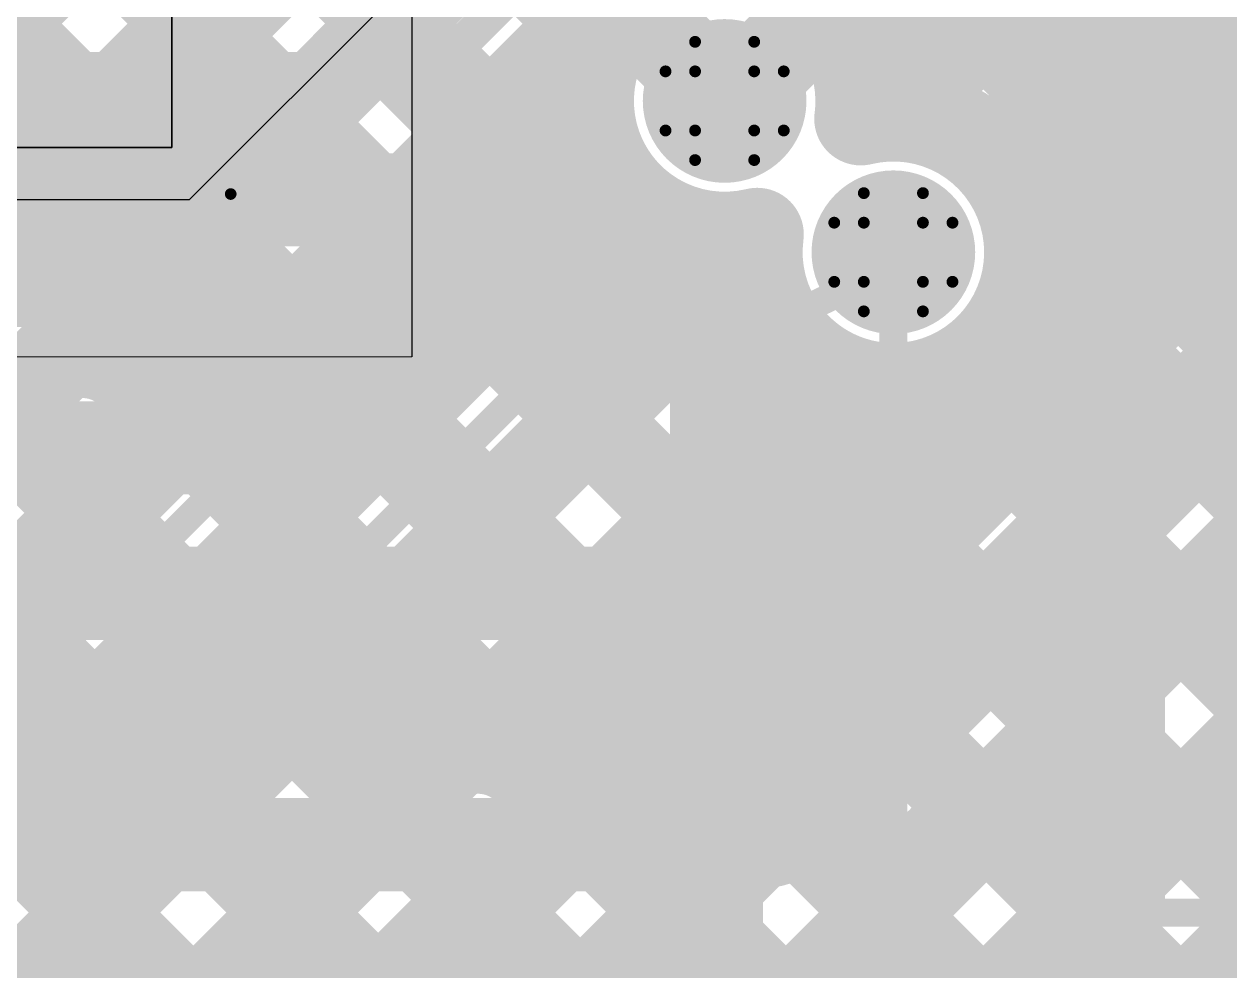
# Model space of a CAD drawing. Header units: millimetres. Extents: x 13 to 259, y -2 to 326.
# Drawn here: x 118.92 to 124.1, y 92.66 to 96.73 of the extents above; entities that cross this region are included whole.
import ezdxf

# ---------------------------------------------------------------- set-up
doc = ezdxf.new("R2010")
doc.units = ezdxf.units.MM
for name, color, linetype in [('BottomLayer', 5, 'Continuous'), ('BottomSolder', 6, 'Continuous'), ('ConnectLayer', 7, 'Continuous'), ('DrillDrawing', 1, 'Continuous'), ('Mechanical15', 56, 'Continuous'), ('MidLayer1', 16, 'Continuous'), ('MidLayer2', 76, 'Continuous'), ('MidLayer3', 90, 'Continuous'), ('MidLayer4', 156, 'Continuous'), ('MidLayer5', 130, 'Continuous'), ('MidLayer6', 216, 'Continuous'), ('MultiLayer', 9, 'Continuous'), ('TopLayer', 1, 'Continuous'), ('TopSolder', 216, 'Continuous')]:
    doc.layers.add(name, color=color, linetype=linetype)

# ---------------------------------------------------------------- blocks, each defined once
blk = doc.blocks.new('BGA144C80P12X12_1000X1000X170_150')
at = {"layer": 'Mechanical15', "const_width": 0.05}
for points in [[(6, 6), (-6, 6)], [(6, -6), (6, 6)]]:
    blk.add_lwpolyline(points, dxfattribs=at)
at = {"layer": 'Mechanical15', "const_width": 0.025}
blk.add_lwpolyline([(5.9875, 6, 1), (6.0125, 6, 1)], format="xyb", close=True, dxfattribs=at)
blk.add_lwpolyline([(5.9875, 6, 1), (6.0125, 6, 1)], format="xyb", close=True, dxfattribs=at)

msp = doc.modelspace()

# ---------------------------------------------------------------- linework, layer by layer
at = {"layer": 'BottomLayer', "const_width": 0.25}
for points in [[(121.8, 96.4, 1), (122.05, 96.4, 1)], [(122.525, 95.75, 1), (122.775, 95.75, 1)]]:
    msp.add_lwpolyline(points, format="xyb", close=True, dxfattribs=at)
at = {"layer": 'BottomSolder', "const_width": 0.3516}
for points in [[(121.7492, 96.4, 1), (122.1008, 96.4, 1)], [(122.4742, 95.75, 1), (122.8258, 95.75, 1)]]:
    msp.add_lwpolyline(points, format="xyb", close=True, dxfattribs=at)
at = {"layer": 'ConnectLayer'}
for p, q in [((119.55, 96.2), (119.55, 107.735)), ((120.5809, 104.4774), (120.5809, 95.3003)), ((120.725, 97.075), (119.625, 95.975)), ((108, 96.2), (119.55, 96.2)), ((119.625, 95.975), (115.3153, 95.975)), ((120.5809, 95.3003), (117.5177, 95.2998))]:
    msp.add_line(p, q, dxfattribs=at)
at = {"layer": 'ConnectLayer', "const_width": 0.4}
for points in [[(102.1605, 79.2502), (131.7888, 108.8785)], [(102.1605, 79.2502), (131.7888, 108.8785)], [(102.1717, 78.4129), (131.6469, 107.8881)], [(102.1717, 78.4129), (131.6469, 107.8881)], [(122.6443, 96.34), (131.6478, 105.3435)], [(122.6443, 96.34), (131.6478, 105.3435)], [(123.174, 96.0212), (132.054, 104.9011)], [(123.174, 96.0212), (132.054, 104.9011)], [(105.6198, 77.6184), (131.7941, 103.7927)], [(105.6198, 77.6184), (131.7941, 103.7927)], [(99.7316, 70.8816), (132.5598, 103.7099)], [(99.7316, 70.8816), (132.5598, 103.7099)], [(107.5867, 77.8882), (133.3283, 103.6298)], [(107.5867, 77.8882), (133.3283, 103.6298)], [(119.7338, 95.975), (125.47, 101.7113)], [(119.5775, 101.0394), (131.6356, 88.9813)], [(119.5775, 101.0394), (131.6356, 88.9813)], [(102.4287, 77.8214), (124.7282, 100.1209)], [(102.4287, 77.8214), (124.7282, 100.1209)], [(120.5823, 95.975), (124.7281, 100.1209)], [(122.3062, 96.8504), (125.3641, 99.9083)], [(122.3062, 96.8504), (125.3641, 99.9083)], [(122.3062, 96.8504), (125.3641, 99.9083)], [(120.5788, 99.1895), (126.9715, 92.7969)], [(120.5788, 99.1895), (126.9715, 92.7969)], [(121.4875, 99.1294), (124.0484, 96.5685)], [(122.6443, 96.34), (125.47, 99.1657)], [(116.3832, 98.2941), (125.4107, 89.2666)], [(116.3832, 98.2941), (125.4107, 89.2666)], [(123.174, 96.0212), (125.47, 98.3172)], [(112.0485, 82.35), (127.9435, 98.245)], [(121.4874, 98.281), (123.6241, 96.1442)], [(123.4549, 95.975), (125.47, 97.9902)], [(115.9887, 97.8401), (124.9994, 88.8294)], [(115.9887, 97.8401), (124.9994, 88.8294)], [(119.3673, 97.8556), (125.1445, 92.0784)], [(119.3673, 97.8556), (125.1445, 92.0784)], [(119.625, 97.7695), (119.625, 95.975)], [(120.3332, 97.7381), (121.4007, 96.6706)], [(120.3333, 97.7381), (121.4008, 96.6706)], [(120.3333, 97.7381), (121.4008, 96.6706)], [(117.6344, 95.5727), (119.7516, 97.6899)], [(117.6344, 95.5727), (119.7516, 97.6899)], [(119.625, 96.7148), (120.6174, 97.7071)], [(118.7926, 97.5818), (145.1387, 71.2357)], [(118.7926, 97.5818), (145.1387, 71.2357)], [(119.625, 97.5977), (121.2478, 95.975)], [(122.3714, 93.3642), (126.3909, 97.3837)], [(118.4579, 97.068), (137.4218, 78.1041)], [(118.4579, 97.068), (137.4218, 78.1041)], [(119.625, 96.7492), (120.3992, 95.975)], [(114.7732, 96.51), (135.1583, 76.1249)], [(114.7732, 96.51), (135.1583, 76.1249)], [(122.515, 96.4048), (122.5836, 96.3363)], [(122.515, 96.4048), (122.5836, 96.3363)], [(122.515, 96.4048), (122.5836, 96.3363)], [(121.0976, 95.9516), (121.3639, 96.2178)], [(117.8569, 96.12), (120.0082, 96.12)], [(118.5573, 96.12), (118.9373, 95.74)], [(118.6503, 95.74), (119.0303, 96.12)], [(119.4058, 96.12), (119.707, 95.8188)], [(119.4988, 95.74), (119.8788, 96.12)], [(119.6281, 95.74), (120.0082, 96.12)], [(123.3442, 96.16), (124.3851, 95.1191)], [(103.1468, 77.6909), (121.4747, 96.0189)], [(103.1468, 77.6909), (121.4747, 96.0189)], [(116.1158, 90.66), (121.4747, 96.0189)], [(121.1845, 96.0384), (121.89, 95.3328)], [(119.625, 95.975), (121.5158, 95.975)], [(123.1955, 95.975), (123.4549, 95.975)], [(120.0935, 95.0316), (120.9042, 95.8422)], [(98.6542, 72.3498), (122.0601, 95.7557)], [(98.6542, 72.3498), (122.0601, 95.7557)], [(108.0822, 77.5352), (126.3353, 95.7883)], [(108.0822, 77.5352), (126.3353, 95.7883)], [(112.897, 82.35), (126.3353, 95.7883)], [(121.89, 92.44), (121.89, 95.75)], [(121.9043, 95.6), (122.0601, 95.7557)], [(123.41, 95.4086), (123.7528, 95.7514)], [(123.41, 92.44), (123.41, 95.75)], [(117.4882, 95.74), (119.6281, 95.74)], [(120.7181, 95.6562), (121.89, 94.4843)], [(123.2363, 95.6835), (126.2947, 92.6252)], [(123.2363, 95.6835), (126.2947, 92.6252)], [(117.5975, 95.6284), (119.211, 95.6284)], [(118.2004, 95.6284), (119.5438, 94.285)], [(119.049, 95.6284), (120.3923, 94.285)], [(116.9644, 90.66), (121.89, 95.5857)], [(118.0438, 94.285), (119.3015, 95.5427)], [(120.5894, 94.285), (121.8908, 95.5865)], [(123.41, 95.5098), (125.3771, 93.5427)], [(121.7394, 95.4835), (122.3514, 94.8715)], [(118.8923, 94.285), (120.0423, 95.435)], [(119.625, 95.435), (121.5158, 95.435)], [(119.7408, 94.285), (120.8908, 95.435)], [(120.0908, 95.435), (121.2408, 94.285)], [(120.9393, 95.435), (121.9271, 94.4472)], [(123.41, 94.5601), (124.1771, 95.3272)], [(117.715, 95.2653), (131.6351, 81.3451)], [(117.715, 95.2653), (131.6351, 81.3451)], [(120.2939, 95.232), (121.89, 93.6358)], [(105.0365, 77.8836), (122.3789, 95.226)], [(105.0365, 77.8836), (122.3789, 95.226)], [(121.4379, 94.285), (122.3789, 95.226)], [(122.8692, 95.2022), (125.9123, 92.1591)], [(122.8692, 95.2022), (125.9123, 92.1591)], [(121.7649, 94.285), (122.64, 95.1601)], [(102.6386, 71.2431), (126.4562, 95.0607)], [(102.6386, 71.2431), (126.4562, 95.0607)], [(113.7455, 82.35), (126.4562, 95.0607)], [(116.3384, 94.9448), (120.5643, 90.7189)], [(123.3782, 91.9827), (126.3555, 94.96)], [(123.41, 93.7116), (124.6678, 94.9694)], [(123.41, 92.8631), (125.507, 94.96)], [(123.9635, 94.9563), (126.2947, 92.6252)], [(115.2673, 90.66), (119.5173, 94.91)], [(117.5886, 94.91), (119.8, 94.91)], [(118.0702, 94.91), (121.5653, 91.415)], [(118.9188, 94.91), (121.8336, 91.9952)], [(119.7673, 94.91), (121.89, 92.7873)], [(117.3859, 94.7458), (133.006, 79.1257)], [(117.3859, 94.7458), (133.006, 79.1257)], [(117.3859, 94.7458), (121.142, 90.9897)], [(117.8129, 90.66), (121.89, 94.7372)], [(123.41, 94.6614), (124.9529, 93.1185)], [(123.5393, 94.532), (125.9119, 92.1594)], [(114.9547, 94.285), (121.7649, 94.285)], [(123.115, 94.1078), (125.1444, 92.0783)], [(118.6614, 90.66), (121.89, 93.8886)], [(123.41, 93.8128), (124.5286, 92.6943)], [(122.6907, 93.6835), (128.0996, 88.2746)], [(122.2521, 93.2737), (127.6754, 87.8504)], [(111.1999, 82.35), (122.0596, 93.2097)], [(108.6543, 82.35), (119.5094, 93.205)], [(109.5029, 82.35), (120.3579, 93.205)], [(110.3514, 82.35), (121.2064, 93.205)], [(114.705, 93.205), (121.9886, 93.205)], [(118.0781, 93.205), (125.5541, 85.729)], [(118.9266, 93.205), (125.9783, 86.1533)], [(119.7752, 93.205), (126.4026, 86.5776)], [(120.6237, 93.205), (124.9994, 88.8293)], [(121.4722, 93.205), (125.4106, 89.2666)], [(119.5099, 90.66), (121.89, 93.0401)], [(123.41, 92.9643), (124.1044, 92.27)]]:
    msp.add_lwpolyline(points, dxfattribs=at)
for points in [[(122.0651, 95.8269, -2.893107), (122.515, 96.4)], [(122.0651, 95.8269, -2.893107), (122.515, 96.4)], [(121.5158, 95.975, -1.51202), (122.515, 96.4)], [(122.515, 96.4, -0.032672), (122.51, 96.3231)], [(122.515, 96.4, -0.032672), (122.51, 96.3231)], [(122.515, 96.4, -0.032672), (122.51, 96.3231)], [(122.51, 96.3231, -0.486272), (123.24, 95.75)], [(122.51, 96.3231, -0.486272), (123.24, 95.75)], [(122.51, 96.3231, -0.370464), (123.1955, 95.975)], [(121.8925, 95.8109, -0.309783), (121.3639, 96.2178)], [(123.29, 96.16, -0.143424), (123.41, 95.75)], [(121.0976, 95.9516, -0.136364), (120.9042, 95.8422)], [(121.0976, 95.9516, -0.136364), (120.9042, 95.8422)], [(122.0331, 95.82, -0.331283), (121.5158, 95.435)], [(122.0331, 95.82, -0.331283), (121.5158, 95.435)], [(123.24, 95.75, -1.067551), (122.0651, 95.8269)], [(123.24, 95.75, -1.067551), (122.0651, 95.8269)], [(122.64, 95.1601, -0.447876), (122.0651, 95.8269)], [(119.625, 95.435, -0.221977), (119.211, 95.6284)], [(119.625, 95.435, -0.221977), (119.211, 95.6284)], [(120.0935, 95.0316, -0.198912), (119.8, 94.91)], [(120.0935, 95.0316, -0.198912), (119.8, 94.91)], [(122.3714, 93.3642, -0.199574), (121.9886, 93.205)], [(122.3704, 93.3632, -0.198912), (121.9886, 93.205)]]:
    msp.add_lwpolyline(points, format="xyb", dxfattribs=at)
at = {"layer": 'ConnectLayer', "const_width": 0.2}
for points in [[(122.2062, 96.8504, 1), (122.4062, 96.8504, 1)], [(122.2062, 96.8504, 1), (122.4062, 96.8504, 1)], [(122.2062, 96.8504, 1), (122.4062, 96.8504, 1)], [(119.525, 96.7492, 1), (119.725, 96.7492, 1)], [(119.525, 96.7148, 1), (119.725, 96.7148, 1)], [(121.3007, 96.6706, 1), (121.5007, 96.6706, 1)], [(121.3008, 96.6706, 1), (121.5008, 96.6706, 1)], [(121.3008, 96.6706, 1), (121.5008, 96.6706, 1)], [(123.9484, 96.5685, 1), (124.1484, 96.5685, 1)], [(122.415, 96.4048, 1), (122.615, 96.4048, 1)], [(122.415, 96.4048, 1), (122.615, 96.4048, 1)], [(122.415, 96.4048, 1), (122.615, 96.4048, 1)], [(122.415, 96.4, 1), (122.615, 96.4, 1)], [(122.415, 96.4, 1), (122.615, 96.4, 1)], [(122.415, 96.4, 1), (122.615, 96.4, 1)], [(122.415, 96.4, 1), (122.615, 96.4, 1)], [(122.415, 96.4, 1), (122.615, 96.4, 1)], [(122.415, 96.4, 1), (122.615, 96.4, 1)], [(122.41, 96.3231, 1), (122.61, 96.3231, 1)], [(122.41, 96.3231, 1), (122.61, 96.3231, 1)], [(122.41, 96.3231, 1), (122.61, 96.3231, 1)], [(122.41, 96.3231, 1), (122.61, 96.3231, 1)], [(122.41, 96.3231, 1), (122.61, 96.3231, 1)], [(122.41, 96.3231, 1), (122.61, 96.3231, 1)], [(122.4836, 96.3363, 1), (122.6836, 96.3363, 1)], [(122.4836, 96.3363, 1), (122.6836, 96.3363, 1)], [(122.4836, 96.3363, 1), (122.6836, 96.3363, 1)], [(122.5443, 96.34, 1), (122.7443, 96.34, 1)], [(122.5443, 96.34, 1), (122.7443, 96.34, 1)], [(122.5443, 96.34, 1), (122.7443, 96.34, 1)], [(121.2639, 96.2178, 1), (121.4639, 96.2178, 1)], [(121.2639, 96.2178, 1), (121.4639, 96.2178, 1)], [(118.9303, 96.12, 1), (119.1303, 96.12, 1)], [(119.3058, 96.12, 1), (119.5058, 96.12, 1)], [(119.7788, 96.12, 1), (119.9788, 96.12, 1)], [(119.9082, 96.12, 1), (120.1082, 96.12, 1)], [(119.9082, 96.12, 1), (120.1082, 96.12, 1)], [(123.19, 96.16, 1), (123.39, 96.16, 1)], [(123.2442, 96.16, 1), (123.4442, 96.16, 1)], [(123.5241, 96.1442, 1), (123.7241, 96.1442, 1)], [(121.0845, 96.0384, 1), (121.2845, 96.0384, 1)], [(121.3747, 96.0189, 1), (121.5747, 96.0189, 1)], [(121.3747, 96.0189, 1), (121.5747, 96.0189, 1)], [(121.3747, 96.0189, 1), (121.5747, 96.0189, 1)], [(123.074, 96.0212, 1), (123.274, 96.0212, 1)], [(123.074, 96.0212, 1), (123.274, 96.0212, 1)], [(123.074, 96.0212, 1), (123.274, 96.0212, 1)], [(119.525, 95.975, 1), (119.725, 95.975, 1)], [(119.525, 95.975, 1), (119.725, 95.975, 1)], [(119.6338, 95.975, 1), (119.8338, 95.975, 1)], [(120.2992, 95.975, 1), (120.4992, 95.975, 1)], [(120.4823, 95.975, 1), (120.6823, 95.975, 1)], [(121.1478, 95.975, 1), (121.3478, 95.975, 1)], [(121.4158, 95.975, 1), (121.6158, 95.975, 1)], [(121.4158, 95.975, 1), (121.6158, 95.975, 1)], [(123.0955, 95.975, 1), (123.2955, 95.975, 1)], [(123.0955, 95.975, 1), (123.2955, 95.975, 1)], [(123.3549, 95.975, 1), (123.5549, 95.975, 1)], [(123.3549, 95.975, 1), (123.5549, 95.975, 1)], [(120.9976, 95.9516, 1), (121.1976, 95.9516, 1)], [(120.9976, 95.9516, 1), (121.1976, 95.9516, 1)], [(120.9976, 95.9516, 1), (121.1976, 95.9516, 1)], [(119.607, 95.8188, 1), (119.807, 95.8188, 1)], [(120.8042, 95.8422, 1), (121.0042, 95.8422, 1)], [(120.8042, 95.8422, 1), (121.0042, 95.8422, 1)], [(120.8042, 95.8422, 1), (121.0042, 95.8422, 1)], [(121.7925, 95.8109, 1), (121.9925, 95.8109, 1)], [(121.9331, 95.82, 1), (122.1331, 95.82, 1)], [(121.9331, 95.82, 1), (122.1331, 95.82, 1)], [(121.9651, 95.8269, 1), (122.1651, 95.8269, 1)], [(121.9651, 95.8269, 1), (122.1651, 95.8269, 1)], [(121.9651, 95.8269, 1), (122.1651, 95.8269, 1)], [(121.9651, 95.8269, 1), (122.1651, 95.8269, 1)], [(121.9651, 95.8269, 1), (122.1651, 95.8269, 1)], [(121.79, 95.75, 1), (121.99, 95.75, 1)], [(121.9601, 95.7557, 1), (122.1601, 95.7557, 1)], [(121.9601, 95.7557, 1), (122.1601, 95.7557, 1)], [(121.9601, 95.7557, 1), (122.1601, 95.7557, 1)], [(123.14, 95.75, 1), (123.34, 95.75, 1)], [(123.14, 95.75, 1), (123.34, 95.75, 1)], [(123.14, 95.75, 1), (123.34, 95.75, 1)], [(123.14, 95.75, 1), (123.34, 95.75, 1)], [(123.31, 95.75, 1), (123.51, 95.75, 1)], [(123.31, 95.75, 1), (123.51, 95.75, 1)], [(123.6528, 95.7514, 1), (123.8528, 95.7514, 1)], [(118.8373, 95.74, 1), (119.0373, 95.74, 1)], [(119.3988, 95.74, 1), (119.5988, 95.74, 1)], [(119.5281, 95.74, 1), (119.7281, 95.74, 1)], [(119.5281, 95.74, 1), (119.7281, 95.74, 1)], [(120.6181, 95.6562, 1), (120.8181, 95.6562, 1)], [(123.1363, 95.6835, 1), (123.3363, 95.6835, 1)], [(123.1363, 95.6835, 1), (123.3363, 95.6835, 1)], [(118.949, 95.6284, 1), (119.149, 95.6284, 1)], [(119.111, 95.6284, 1), (119.311, 95.6284, 1)], [(119.111, 95.6284, 1), (119.311, 95.6284, 1)], [(119.111, 95.6284, 1), (119.311, 95.6284, 1)], [(121.8043, 95.6, 1), (122.0043, 95.6, 1)], [(119.2015, 95.5427, 1), (119.4015, 95.5427, 1)], [(121.79, 95.5857, 1), (121.99, 95.5857, 1)], [(121.7908, 95.5865, 1), (121.9908, 95.5865, 1)], [(123.31, 95.5098, 1), (123.51, 95.5098, 1)], [(121.6394, 95.4835, 1), (121.8394, 95.4835, 1)], [(119.525, 95.435, 1), (119.725, 95.435, 1)], [(119.525, 95.435, 1), (119.725, 95.435, 1)], [(119.525, 95.435, 1), (119.725, 95.435, 1)], [(119.9423, 95.435, 1), (120.1423, 95.435, 1)], [(119.9908, 95.435, 1), (120.1908, 95.435, 1)], [(120.7908, 95.435, 1), (120.9908, 95.435, 1)], [(120.8393, 95.435, 1), (121.0393, 95.435, 1)], [(121.4158, 95.435, 1), (121.6158, 95.435, 1)], [(121.4158, 95.435, 1), (121.6158, 95.435, 1)], [(121.4158, 95.435, 1), (121.6158, 95.435, 1)], [(123.31, 95.4086, 1), (123.51, 95.4086, 1)], [(121.79, 95.3328, 1), (121.99, 95.3328, 1)], [(124.0771, 95.3272, 1), (124.2771, 95.3272, 1)], [(120.1939, 95.232, 1), (120.3939, 95.232, 1)], [(122.2789, 95.226, 1), (122.4789, 95.226, 1)], [(122.2789, 95.226, 1), (122.4789, 95.226, 1)], [(122.2789, 95.226, 1), (122.4789, 95.226, 1)], [(122.7692, 95.2022, 1), (122.9692, 95.2022, 1)], [(122.7692, 95.2022, 1), (122.9692, 95.2022, 1)], [(122.54, 95.1601, 1), (122.74, 95.1601, 1)], [(122.54, 95.1601, 1), (122.74, 95.1601, 1)], [(119.9935, 95.0316, 1), (120.1935, 95.0316, 1)], [(119.9935, 95.0316, 1), (120.1935, 95.0316, 1)], [(119.9935, 95.0316, 1), (120.1935, 95.0316, 1)], [(123.8635, 94.9563, 1), (124.0635, 94.9563, 1)], [(118.8188, 94.91, 1), (119.0188, 94.91, 1)], [(119.4173, 94.91, 1), (119.6173, 94.91, 1)], [(119.6673, 94.91, 1), (119.8673, 94.91, 1)], [(119.7, 94.91, 1), (119.9, 94.91, 1)], [(119.7, 94.91, 1), (119.9, 94.91, 1)], [(119.7, 94.91, 1), (119.9, 94.91, 1)], [(122.2514, 94.8715, 1), (122.4514, 94.8715, 1)], [(121.79, 94.7372, 1), (121.99, 94.7372, 1)], [(123.31, 94.6614, 1), (123.51, 94.6614, 1)], [(123.31, 94.5601, 1), (123.51, 94.5601, 1)], [(123.4393, 94.532, 1), (123.6393, 94.532, 1)], [(121.79, 94.4843, 1), (121.99, 94.4843, 1)], [(121.8271, 94.4472, 1), (122.0271, 94.4472, 1)], [(118.7923, 94.285, 1), (118.9923, 94.285, 1)], [(119.4438, 94.285, 1), (119.6438, 94.285, 1)], [(119.6408, 94.285, 1), (119.8408, 94.285, 1)], [(120.2923, 94.285, 1), (120.4923, 94.285, 1)], [(120.4894, 94.285, 1), (120.6894, 94.285, 1)], [(121.1408, 94.285, 1), (121.3408, 94.285, 1)], [(121.3379, 94.285, 1), (121.5379, 94.285, 1)], [(121.6649, 94.285, 1), (121.8649, 94.285, 1)], [(121.6649, 94.285, 1), (121.8649, 94.285, 1)], [(123.015, 94.1078, 1), (123.215, 94.1078, 1)], [(121.79, 93.8886, 1), (121.99, 93.8886, 1)], [(123.31, 93.8128, 1), (123.51, 93.8128, 1)], [(122.5907, 93.6835, 1), (122.7907, 93.6835, 1)], [(123.31, 93.7116, 1), (123.51, 93.7116, 1)], [(121.79, 93.6358, 1), (121.99, 93.6358, 1)], [(122.2714, 93.3642, 1), (122.4714, 93.3642, 1)], [(122.2714, 93.3642, 1), (122.4714, 93.3642, 1)], [(122.2704, 93.3632, 1), (122.4704, 93.3632, 1)], [(122.1521, 93.2737, 1), (122.3521, 93.2737, 1)], [(121.9596, 93.2097, 1), (122.1596, 93.2097, 1)], [(118.8266, 93.205, 1), (119.0266, 93.205, 1)], [(119.4094, 93.205, 1), (119.6094, 93.205, 1)], [(119.6752, 93.205, 1), (119.8752, 93.205, 1)], [(120.2579, 93.205, 1), (120.4579, 93.205, 1)], [(120.5237, 93.205, 1), (120.7237, 93.205, 1)], [(121.1064, 93.205, 1), (121.3064, 93.205, 1)], [(121.3722, 93.205, 1), (121.5722, 93.205, 1)], [(121.8886, 93.205, 1), (122.0886, 93.205, 1)], [(121.8886, 93.205, 1), (122.0886, 93.205, 1)], [(121.8886, 93.205, 1), (122.0886, 93.205, 1)], [(121.79, 93.0401, 1), (121.99, 93.0401, 1)], [(123.31, 92.9643, 1), (123.51, 92.9643, 1)], [(123.31, 92.8631, 1), (123.51, 92.8631, 1)], [(121.79, 92.7873, 1), (121.99, 92.7873, 1)]]:
    msp.add_lwpolyline(points, format="xyb", close=True, dxfattribs=at)
at = {"layer": 'DrillDrawing', "const_width": 0.0508}
for points in [[(121.798, 96.527), (121.798, 96.654)], [(121.798, 96.654), (122.052, 96.654)], [(122.052, 96.527), (122.052, 96.654)], [(121.671, 96.273), (121.671, 96.527)], [(121.671, 96.527), (121.798, 96.527)], [(122.052, 96.527), (122.179, 96.527)], [(122.179, 96.273), (122.179, 96.527)], [(121.671, 96.273), (121.798, 96.273)], [(121.798, 96.146), (121.798, 96.273)], [(122.052, 96.273), (122.179, 96.273)], [(122.052, 96.146), (122.052, 96.273)], [(121.798, 96.146), (122.052, 96.146)], [(122.523, 95.877), (122.523, 96.004)], [(122.523, 96.004), (122.777, 96.004)], [(122.777, 95.877), (122.777, 96.004)], [(122.396, 95.623), (122.396, 95.877)], [(122.396, 95.877), (122.523, 95.877)], [(122.777, 95.877), (122.904, 95.877)], [(122.904, 95.623), (122.904, 95.877)], [(122.396, 95.623), (122.523, 95.623)], [(122.523, 95.496), (122.523, 95.623)], [(122.777, 95.623), (122.904, 95.623)], [(122.777, 95.496), (122.777, 95.623)], [(122.523, 95.496), (122.777, 95.496)]]:
    msp.add_lwpolyline(points, dxfattribs=at)
at = {"layer": 'DrillDrawing', "const_width": 0.0254}
for points in [[(121.7853, 96.654, 1), (121.8107, 96.654, 1)], [(121.7853, 96.654, 1), (121.8107, 96.654, 1)], [(122.0393, 96.654, 1), (122.0647, 96.654, 1)], [(122.0393, 96.654, 1), (122.0647, 96.654, 1)], [(121.6583, 96.527, 1), (121.6837, 96.527, 1)], [(121.6583, 96.527, 1), (121.6837, 96.527, 1)], [(121.7853, 96.527, 1), (121.8107, 96.527, 1)], [(121.7853, 96.527, 1), (121.8107, 96.527, 1)], [(122.0393, 96.527, 1), (122.0647, 96.527, 1)], [(122.0393, 96.527, 1), (122.0647, 96.527, 1)], [(122.1663, 96.527, 1), (122.1917, 96.527, 1)], [(122.1663, 96.527, 1), (122.1917, 96.527, 1)], [(121.6583, 96.273, 1), (121.6837, 96.273, 1)], [(121.6583, 96.273, 1), (121.6837, 96.273, 1)], [(121.7853, 96.273, 1), (121.8107, 96.273, 1)], [(121.7853, 96.273, 1), (121.8107, 96.273, 1)], [(122.0393, 96.273, 1), (122.0647, 96.273, 1)], [(122.0393, 96.273, 1), (122.0647, 96.273, 1)], [(122.1663, 96.273, 1), (122.1917, 96.273, 1)], [(122.1663, 96.273, 1), (122.1917, 96.273, 1)], [(121.7853, 96.146, 1), (121.8107, 96.146, 1)], [(121.7853, 96.146, 1), (121.8107, 96.146, 1)], [(122.0393, 96.146, 1), (122.0647, 96.146, 1)], [(122.0393, 96.146, 1), (122.0647, 96.146, 1)], [(122.5103, 96.004, 1), (122.5357, 96.004, 1)], [(122.5103, 96.004, 1), (122.5357, 96.004, 1)], [(122.7643, 96.004, 1), (122.7897, 96.004, 1)], [(122.7643, 96.004, 1), (122.7897, 96.004, 1)], [(122.3833, 95.877, 1), (122.4087, 95.877, 1)], [(122.3833, 95.877, 1), (122.4087, 95.877, 1)], [(122.5103, 95.877, 1), (122.5357, 95.877, 1)], [(122.5103, 95.877, 1), (122.5357, 95.877, 1)], [(122.7643, 95.877, 1), (122.7897, 95.877, 1)], [(122.7643, 95.877, 1), (122.7897, 95.877, 1)], [(122.8913, 95.877, 1), (122.9167, 95.877, 1)], [(122.8913, 95.877, 1), (122.9167, 95.877, 1)], [(122.3833, 95.623, 1), (122.4087, 95.623, 1)], [(122.3833, 95.623, 1), (122.4087, 95.623, 1)], [(122.5103, 95.623, 1), (122.5357, 95.623, 1)], [(122.5103, 95.623, 1), (122.5357, 95.623, 1)], [(122.7643, 95.623, 1), (122.7897, 95.623, 1)], [(122.7643, 95.623, 1), (122.7897, 95.623, 1)], [(122.8913, 95.623, 1), (122.9167, 95.623, 1)], [(122.8913, 95.623, 1), (122.9167, 95.623, 1)], [(122.5103, 95.496, 1), (122.5357, 95.496, 1)], [(122.5103, 95.496, 1), (122.5357, 95.496, 1)], [(122.7643, 95.496, 1), (122.7897, 95.496, 1)], [(122.7643, 95.496, 1), (122.7897, 95.496, 1)]]:
    msp.add_lwpolyline(points, format="xyb", close=True, dxfattribs=at)
at = {"layer": 'MidLayer1', "const_width": 0.25}
for points in [[(121.8, 96.4, 1), (122.05, 96.4, 1)], [(122.525, 95.75, 1), (122.775, 95.75, 1)]]:
    msp.add_lwpolyline(points, format="xyb", close=True, dxfattribs=at)
at = {"layer": 'MidLayer2'}
for points, const_width in [([(122.3357, 97.5), (123.8107, 96.025)], 0.2), ([(117.8028, 97.4343), (121.6515, 93.5857)], 0.12), ([(117.5846, 97.2), (121.5189, 93.2657)], 0.12), ([(119.5211, 97.054), (120.5588, 96.0162)], 0.12), ([(123.8107, 96.025), (130.475, 96.025)], 0.2), ([(118.7733, 94.8559), (119.0541, 95.1367)], 0.12), ([(119.2803, 95.1367), (120.1303, 94.2868)], 0.12), ([(122.649, 95.1097), (123.597, 95.1097)], 0.12), ([(122.489, 93.5857), (122.489, 94.9497)], 0.12), ([(123.757, 92.9129), (123.757, 94.9497)], 0.12), ([(118.8864, 94.5165), (119.1672, 94.7973)], 0.12), ([(119.1672, 94.7973), (119.7909, 94.1736)], 0.12), ([(122.809, 94.7897), (123.437, 94.7897)], 0.12), ([(122.809, 93.4257), (122.809, 94.7897)], 0.12), ([(123.437, 92.7529), (123.437, 94.7897)], 0.12), ([(118.6556, 93.0384), (119.7909, 94.1736)], 0.12), ([(118.995, 92.9252), (120.1303, 94.0605)], 0.12), ([(121.6515, 93.5857), (122.489, 93.5857)], 0.12), ([(119.6187, 92.3016), (120.7539, 93.4368)], 0.12), ([(120.9802, 93.4368), (121.8301, 92.5869)], 0.12), ([(121.5189, 93.2657), (122.649, 93.2657)], 0.12), ([(119.7318, 91.9622), (120.8671, 93.0974)], 0.12), ([(120.8671, 93.0974), (121.4907, 92.4738)], 0.12), ([(118.995, 92.9252), (119.6187, 92.3016)], 0.12), ([(123.757, 92.9129), (124.385, 92.9129)], 0.12), ([(118.6556, 92.8121), (119.5055, 91.9622)], 0.12)]:
    msp.add_lwpolyline(points, dxfattribs=dict(at, const_width=const_width))
for points, const_width in [([(121.8, 96.4, 1), (122.05, 96.4, 1)], 0.25), ([(123.7607, 96.025, 1), (123.8607, 96.025, 1)], 0.1), ([(123.7607, 96.025, 1), (123.8607, 96.025, 1)], 0.1), ([(120.5288, 96.0162, 1), (120.5888, 96.0162, 1)], 0.06), ([(120.5288, 96.0162, 1), (120.5888, 96.0162, 1)], 0.06), ([(122.525, 95.75, 1), (122.775, 95.75, 1)], 0.25), ([(122.62, 95.75, 1), (122.68, 95.75, 1)], 0.06), ([(121.8958, 95.45, 1), (121.9558, 95.45, 1)], 0.06), ([(121.8958, 95.45, 1), (121.9558, 95.45, 1)], 0.06), ([(119.0241, 95.1367, 1), (119.0841, 95.1367, 1)], 0.06), ([(119.0241, 95.1367, 1), (119.0841, 95.1367, 1)], 0.06), ([(119.2504, 95.1367, 1), (119.3103, 95.1367, 1)], 0.06), ([(119.2504, 95.1367, 1), (119.3103, 95.1367, 1)], 0.06), ([(122.619, 95.1097, 1), (122.679, 95.1097, 1)], 0.06), ([(122.619, 95.1097, 1), (122.679, 95.1097, 1)], 0.06), ([(123.567, 95.1097, 1), (123.627, 95.1097, 1)], 0.06), ([(123.567, 95.1097, 1), (123.627, 95.1097, 1)], 0.06), ([(122.459, 94.9497, 1), (122.519, 94.9497, 1)], 0.06), ([(122.459, 94.9497, 1), (122.519, 94.9497, 1)], 0.06), ([(123.727, 94.9497, 1), (123.787, 94.9497, 1)], 0.06), ([(123.727, 94.9497, 1), (123.787, 94.9497, 1)], 0.06), ([(119.1372, 94.7973, 1), (119.1972, 94.7973, 1)], 0.06), ([(119.1372, 94.7973, 1), (119.1972, 94.7973, 1)], 0.06), ([(122.779, 94.7897, 1), (122.839, 94.7897, 1)], 0.06), ([(122.779, 94.7897, 1), (122.839, 94.7897, 1)], 0.06), ([(123.407, 94.7897, 1), (123.467, 94.7897, 1)], 0.06), ([(123.407, 94.7897, 1), (123.467, 94.7897, 1)], 0.06), ([(118.8564, 94.5165, 1), (118.9164, 94.5165, 1)], 0.06), ([(118.8564, 94.5165, 1), (118.9164, 94.5165, 1)], 0.06), ([(120.1003, 94.2868, 1), (120.1603, 94.2868, 1)], 0.06), ([(120.1003, 94.2868, 1), (120.1603, 94.2868, 1)], 0.06), ([(119.7609, 94.1736, 1), (119.8209, 94.1736, 1)], 0.06), ([(119.7609, 94.1736, 1), (119.8209, 94.1736, 1)], 0.06), ([(120.1471, 94.1736, 1), (120.2071, 94.1736, 1)], 0.06), ([(120.1471, 94.1736, 1), (120.2071, 94.1736, 1)], 0.06), ([(120.1003, 94.0605, 1), (120.1603, 94.0605, 1)], 0.06), ([(120.1003, 94.0605, 1), (120.1603, 94.0605, 1)], 0.06), ([(121.6215, 93.5857, 1), (121.6815, 93.5857, 1)], 0.06), ([(121.6215, 93.5857, 1), (121.6815, 93.5857, 1)], 0.06), ([(122.459, 93.5857, 1), (122.519, 93.5857, 1)], 0.06), ([(122.459, 93.5857, 1), (122.519, 93.5857, 1)], 0.06), ([(120.7239, 93.4368, 1), (120.7839, 93.4368, 1)], 0.06), ([(120.7239, 93.4368, 1), (120.7839, 93.4368, 1)], 0.06), ([(120.9502, 93.4368, 1), (121.0102, 93.4368, 1)], 0.06), ([(120.9502, 93.4368, 1), (121.0102, 93.4368, 1)], 0.06), ([(122.779, 93.4257, 1), (122.839, 93.4257, 1)], 0.06), ([(122.779, 93.4257, 1), (122.839, 93.4257, 1)], 0.06), ([(121.4889, 93.2657, 1), (121.5489, 93.2657, 1)], 0.06), ([(121.4889, 93.2657, 1), (121.5489, 93.2657, 1)], 0.06), ([(122.619, 93.2657, 1), (122.679, 93.2657, 1)], 0.06), ([(122.619, 93.2657, 1), (122.679, 93.2657, 1)], 0.06), ([(120.8371, 93.0974, 1), (120.8971, 93.0974, 1)], 0.06), ([(120.8371, 93.0974, 1), (120.8971, 93.0974, 1)], 0.06), ([(118.965, 92.9252, 1), (119.025, 92.9252, 1)], 0.06), ([(118.965, 92.9252, 1), (119.025, 92.9252, 1)], 0.06), ([(123.727, 92.9129, 1), (123.787, 92.9129, 1)], 0.06), ([(123.727, 92.9129, 1), (123.787, 92.9129, 1)], 0.06), ([(123.407, 92.7529, 1), (123.467, 92.7529, 1)], 0.06), ([(123.407, 92.7529, 1), (123.467, 92.7529, 1)], 0.06)]:
    msp.add_lwpolyline(points, format="xyb", close=True, dxfattribs=dict(at, const_width=const_width))
at = {"layer": 'MidLayer2', "const_width": 0.12}
for points in [[(121.9258, 95.45, -0.198912), (120.5588, 96.0162)], [(122.65, 95.75, -0.198912), (121.9258, 95.45)], [(119.0541, 95.1367, -0.414214), (119.2803, 95.1367)], [(122.489, 94.9497, -0.414214), (122.649, 95.1097)], [(123.597, 95.1097, -0.414214), (123.757, 94.9497)], [(118.8864, 94.5165, -0.414214), (118.6601, 94.5165)], [(120.1303, 94.2868, -0.198912), (120.1771, 94.1736)], [(120.1771, 94.1736, -0.198912), (120.1303, 94.0605)], [(120.7539, 93.4368, -0.414214), (120.9802, 93.4368)], [(122.809, 93.4257, -0.414214), (122.649, 93.2657)], [(123.597, 92.5929, -0.414214), (123.437, 92.7529)]]:
    msp.add_lwpolyline(points, format="xyb", dxfattribs=at)
at = {"layer": 'MidLayer3'}
for points, const_width in [([(120.6841, 96.535), (121.5941, 97.445)], 0.15), ([(120.8042, 96.245), (121.7142, 97.155)], 0.15), ([(123.6998, 97.155), (124.7298, 96.125)], 0.15), ([(121.9521, 96.4), (122.2521, 96.7)], 0.4), ([(122.2521, 96.7), (123.5679, 96.7)], 0.4), ([(123.5679, 96.7), (124.7679, 95.5)], 0.4), ([(117.6851, 96.535), (120.6841, 96.535)], 0.15), ([(121.925, 96.4), (121.9521, 96.4)], 0.4), ([(119.8, 95.325), (120.72, 96.245)], 0.15), ([(120.72, 96.245), (120.8042, 96.245)], 0.15), ([(122.65, 92.44), (122.65, 95.75)], 0.12), ([(117.125, 95.325), (119.8, 95.325)], 0.15)]:
    msp.add_lwpolyline(points, dxfattribs=dict(at, const_width=const_width))
for points, const_width in [([(122.1521, 96.7, 1), (122.3521, 96.7, 1)], 0.2), ([(122.1521, 96.7, 1), (122.3521, 96.7, 1)], 0.2), ([(123.4679, 96.7, 1), (123.6679, 96.7, 1)], 0.2), ([(123.4679, 96.7, 1), (123.6679, 96.7, 1)], 0.2), ([(121.8, 96.4, 1), (122.05, 96.4, 1)], 0.25), ([(120.6466, 96.535, 1), (120.7216, 96.535, 1)], 0.075), ([(120.6466, 96.535, 1), (120.7216, 96.535, 1)], 0.075), ([(121.825, 96.4, 1), (122.025, 96.4, 1)], 0.2), ([(121.8521, 96.4, 1), (122.0521, 96.4, 1)], 0.2), ([(121.8521, 96.4, 1), (122.0521, 96.4, 1)], 0.2), ([(120.6825, 96.245, 1), (120.7575, 96.245, 1)], 0.075), ([(120.6825, 96.245, 1), (120.7575, 96.245, 1)], 0.075), ([(120.7667, 96.245, 1), (120.8417, 96.245, 1)], 0.075), ([(120.7667, 96.245, 1), (120.8417, 96.245, 1)], 0.075), ([(122.525, 95.75, 1), (122.775, 95.75, 1)], 0.25), ([(122.62, 95.75, 1), (122.68, 95.75, 1)], 0.06), ([(119.7625, 95.325, 1), (119.8375, 95.325, 1)], 0.075), ([(119.7625, 95.325, 1), (119.8375, 95.325, 1)], 0.075)]:
    msp.add_lwpolyline(points, format="xyb", close=True, dxfattribs=dict(at, const_width=const_width))
at = {"layer": 'MidLayer4'}
for points, const_width in [([(120.6, 97.725), (121.925, 96.4)], 0.4), ([(119.2241, 96.005), (120.1886, 96.9695)], 0.12), ([(120.4149, 96.9695), (121.0852, 96.2992)], 0.12), ([(118.3645, 96.8646), (119.2241, 96.005)], 0.12), ([(118.1382, 96.6384), (119.111, 95.6656)], 0.12), ([(119.3372, 95.6656), (120.3017, 96.6301)], 0.12), ([(120.3017, 96.6301), (120.7458, 96.1861)], 0.12), ([(118.7037, 94.1439), (120.7458, 96.1861)], 0.12), ([(119.0431, 94.0308), (121.0852, 96.0729)], 0.12), ([(119.4871, 93.5867), (121.5292, 95.6289)], 0.12), ([(121.7555, 95.6289), (122.4258, 94.9585)], 0.12), ([(119.6003, 93.2473), (121.6424, 95.2895)], 0.12), ([(121.6424, 95.2895), (122.0864, 94.8454)], 0.12), ([(120.0443, 92.8033), (122.0864, 94.8454)], 0.12), ([(120.3837, 92.6901), (122.4258, 94.7323)], 0.12), ([(120.8278, 92.2461), (122.8699, 94.2882)], 0.12), ([(123.0962, 94.2882), (123.7665, 93.6179)], 0.12), ([(119.0431, 94.0308), (119.4871, 93.5867)], 0.12), ([(120.9409, 91.9067), (122.983, 93.9488)], 0.12), ([(122.983, 93.9488), (123.4271, 93.5048)], 0.12), ([(118.7037, 93.9177), (119.374, 93.2473)], 0.12), ([(121.385, 91.4626), (123.4271, 93.5048)], 0.12), ([(121.7244, 91.3495), (123.7665, 93.3916)], 0.12), ([(122.1684, 90.9054), (124.2105, 92.9476)], 0.12), ([(120.3837, 92.6901), (120.8278, 92.2461)], 0.12)]:
    msp.add_lwpolyline(points, dxfattribs=dict(at, const_width=const_width))
for points, const_width in [([(120.2717, 96.6301, 1), (120.3317, 96.6301, 1)], 0.06), ([(120.2717, 96.6301, 1), (120.3317, 96.6301, 1)], 0.06), ([(121.8, 96.4, 1), (122.05, 96.4, 1)], 0.25), ([(121.825, 96.4, 1), (122.025, 96.4, 1)], 0.2), ([(121.0552, 96.2992, 1), (121.1152, 96.2992, 1)], 0.06), ([(121.0552, 96.2992, 1), (121.1152, 96.2992, 1)], 0.06), ([(120.7158, 96.1861, 1), (120.7758, 96.1861, 1)], 0.06), ([(120.7158, 96.1861, 1), (120.7758, 96.1861, 1)], 0.06), ([(121.1021, 96.1861, 1), (121.1621, 96.1861, 1)], 0.06), ([(121.1021, 96.1861, 1), (121.1621, 96.1861, 1)], 0.06), ([(121.0552, 96.0729, 1), (121.1152, 96.0729, 1)], 0.06), ([(121.0552, 96.0729, 1), (121.1152, 96.0729, 1)], 0.06), ([(119.1941, 96.005, 1), (119.2541, 96.005, 1)], 0.06), ([(119.1941, 96.005, 1), (119.2541, 96.005, 1)], 0.06), ([(122.525, 95.75, 1), (122.775, 95.75, 1)], 0.25), ([(119.081, 95.6656, 1), (119.141, 95.6656, 1)], 0.06), ([(119.081, 95.6656, 1), (119.141, 95.6656, 1)], 0.06), ([(119.3072, 95.6656, 1), (119.3672, 95.6656, 1)], 0.06), ([(119.3072, 95.6656, 1), (119.3672, 95.6656, 1)], 0.06), ([(121.4992, 95.6289, 1), (121.5592, 95.6289, 1)], 0.06), ([(121.4992, 95.6289, 1), (121.5592, 95.6289, 1)], 0.06), ([(121.7255, 95.6289, 1), (121.7855, 95.6289, 1)], 0.06), ([(121.7255, 95.6289, 1), (121.7855, 95.6289, 1)], 0.06), ([(121.6124, 95.2895, 1), (121.6724, 95.2895, 1)], 0.06), ([(121.6124, 95.2895, 1), (121.6724, 95.2895, 1)], 0.06), ([(122.3958, 94.9585, 1), (122.4558, 94.9585, 1)], 0.06), ([(122.3958, 94.9585, 1), (122.4558, 94.9585, 1)], 0.06), ([(122.0564, 94.8454, 1), (122.1164, 94.8454, 1)], 0.06), ([(122.0564, 94.8454, 1), (122.1164, 94.8454, 1)], 0.06), ([(122.4427, 94.8454, 1), (122.5027, 94.8454, 1)], 0.06), ([(122.4427, 94.8454, 1), (122.5027, 94.8454, 1)], 0.06), ([(122.3958, 94.7323, 1), (122.4558, 94.7323, 1)], 0.06), ([(122.3958, 94.7323, 1), (122.4558, 94.7323, 1)], 0.06), ([(122.8399, 94.2882, 1), (122.8999, 94.2882, 1)], 0.06), ([(122.8399, 94.2882, 1), (122.8999, 94.2882, 1)], 0.06), ([(123.0662, 94.2882, 1), (123.1262, 94.2882, 1)], 0.06), ([(123.0662, 94.2882, 1), (123.1262, 94.2882, 1)], 0.06), ([(119.0131, 94.0308, 1), (119.0731, 94.0308, 1)], 0.06), ([(119.0131, 94.0308, 1), (119.0731, 94.0308, 1)], 0.06), ([(122.953, 93.9488, 1), (123.013, 93.9488, 1)], 0.06), ([(122.953, 93.9488, 1), (123.013, 93.9488, 1)], 0.06), ([(123.7365, 93.6179, 1), (123.7965, 93.6179, 1)], 0.06), ([(123.7365, 93.6179, 1), (123.7965, 93.6179, 1)], 0.06), ([(119.4571, 93.5867, 1), (119.5171, 93.5867, 1)], 0.06), ([(119.4571, 93.5867, 1), (119.5171, 93.5867, 1)], 0.06), ([(123.3971, 93.5048, 1), (123.4571, 93.5048, 1)], 0.06), ([(123.3971, 93.5048, 1), (123.4571, 93.5048, 1)], 0.06), ([(123.7833, 93.5048, 1), (123.8433, 93.5048, 1)], 0.06), ([(123.7833, 93.5048, 1), (123.8433, 93.5048, 1)], 0.06), ([(123.7365, 93.3916, 1), (123.7965, 93.3916, 1)], 0.06), ([(123.7365, 93.3916, 1), (123.7965, 93.3916, 1)], 0.06), ([(119.344, 93.2473, 1), (119.404, 93.2473, 1)], 0.06), ([(119.344, 93.2473, 1), (119.404, 93.2473, 1)], 0.06), ([(119.5703, 93.2473, 1), (119.6303, 93.2473, 1)], 0.06), ([(119.5703, 93.2473, 1), (119.6303, 93.2473, 1)], 0.06), ([(120.0143, 92.8033, 1), (120.0743, 92.8033, 1)], 0.06), ([(120.0143, 92.8033, 1), (120.0743, 92.8033, 1)], 0.06), ([(120.3537, 92.6901, 1), (120.4137, 92.6901, 1)], 0.06), ([(120.3537, 92.6901, 1), (120.4137, 92.6901, 1)], 0.06)]:
    msp.add_lwpolyline(points, format="xyb", close=True, dxfattribs=dict(at, const_width=const_width))
at = {"layer": 'MidLayer4', "const_width": 0.12}
for points in [[(121.0852, 96.2992, -0.198912), (121.1321, 96.1861)], [(121.1321, 96.1861, -0.198912), (121.0852, 96.0729)], [(119.3372, 95.6656, -0.414214), (119.111, 95.6656)], [(121.5292, 95.6289, -0.414214), (121.7555, 95.6289)], [(122.4258, 94.9585, -0.198912), (122.4727, 94.8454)], [(122.4727, 94.8454, -0.198912), (122.4258, 94.7323)], [(122.8699, 94.2882, -0.414214), (123.0962, 94.2882)], [(123.7665, 93.6179, -0.198912), (123.8133, 93.5048)], [(123.8133, 93.5048, -0.198912), (123.7665, 93.3916)], [(119.6003, 93.2473, -0.414214), (119.374, 93.2473)], [(120.0443, 92.577, -0.414214), (120.0443, 92.8033)]]:
    msp.add_lwpolyline(points, format="xyb", dxfattribs=at)
at = {"layer": 'MidLayer5', "const_width": 0.25}
for points in [[(121.8, 96.4, 1), (122.05, 96.4, 1)], [(122.525, 95.75, 1), (122.775, 95.75, 1)]]:
    msp.add_lwpolyline(points, format="xyb", close=True, dxfattribs=at)
at = {"layer": 'MidLayer6', "const_width": 0.4}
for points in [[(121.9886, 93.745), (126.01, 97.7665)], [(114.705, 93.745), (121.9886, 93.745)]]:
    msp.add_lwpolyline(points, dxfattribs=at)
at = {"layer": 'MidLayer6'}
for points, const_width in [([(121.8, 96.4, 1), (122.05, 96.4, 1)], 0.25), ([(122.525, 95.75, 1), (122.775, 95.75, 1)], 0.25), ([(121.8886, 93.745, 1), (122.0886, 93.745, 1)], 0.2), ([(121.8886, 93.745, 1), (122.0886, 93.745, 1)], 0.2)]:
    msp.add_lwpolyline(points, format="xyb", close=True, dxfattribs=dict(at, const_width=const_width))
at = {"layer": 'MultiLayer', "const_width": 0.25}
for points in [[(121.8, 96.4, 1), (122.05, 96.4, 1)], [(122.525, 95.75, 1), (122.775, 95.75, 1)]]:
    msp.add_lwpolyline(points, format="xyb", close=True, dxfattribs=at)
at = {"layer": 'TopLayer', "const_width": 0.25}
for points in [[(121.8, 96.4, 1), (122.05, 96.4, 1)], [(122.525, 95.75, 1), (122.775, 95.75, 1)]]:
    msp.add_lwpolyline(points, format="xyb", close=True, dxfattribs=at)
at = {"layer": 'TopSolder'}
for p, q in [((119.55, 107.735), (119.55, 96.2)), ((119.55, 96.2), (108, 96.2))]:
    msp.add_line(p, q, dxfattribs=at)
at = {"layer": 'TopSolder', "const_width": 0.3516}
for points in [[(121.7492, 96.4, 1), (122.1008, 96.4, 1)], [(122.4742, 95.75, 1), (122.8258, 95.75, 1)]]:
    msp.add_lwpolyline(points, format="xyb", close=True, dxfattribs=at)

# ---------------------------------------------------------------- block references
at = {"rotation": 270}
msp.add_blockref('BGA144C80P12X12_1000X1000X170_150', (113.8028, 102), dxfattribs=at)

doc.saveas('drawing.dxf')
